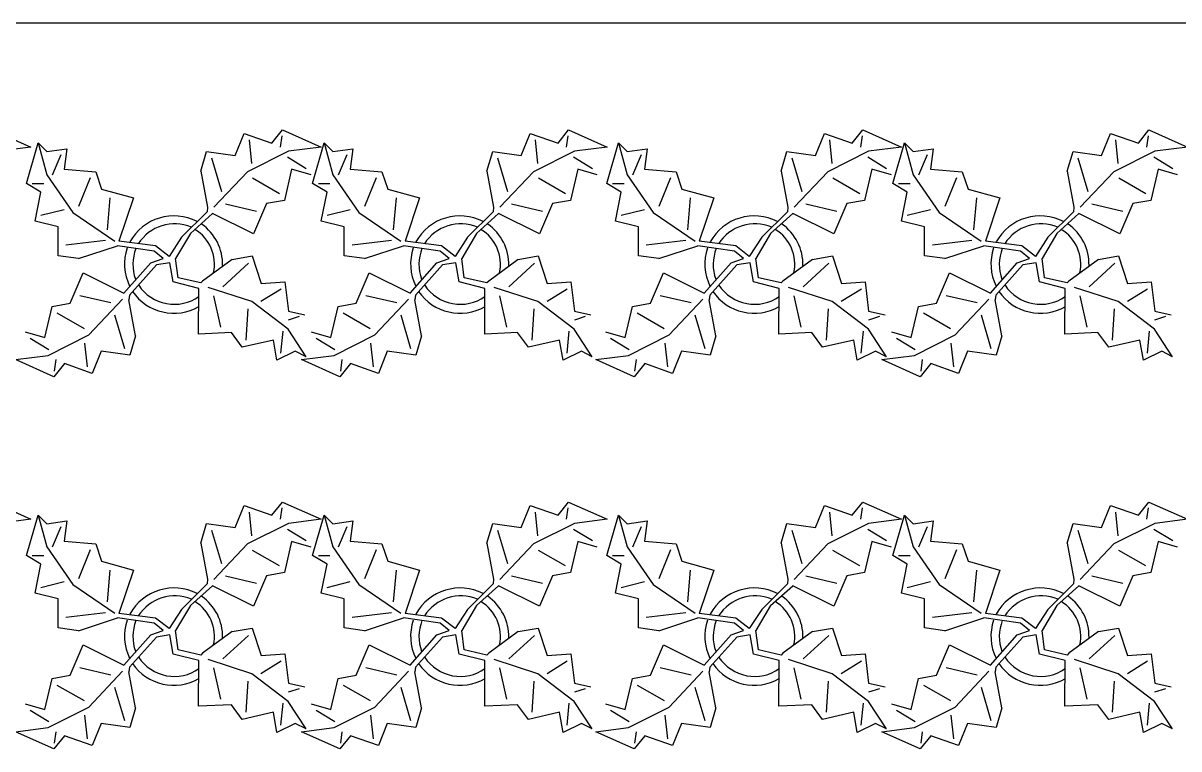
# Model space of a CAD drawing. Header units: inches. Extents: x 8624 to 20537, y 780 to 7738.
# Drawn here: x 9831.5 to 9972.9, y 7224.8 to 7313.6 of the extents above; entities that cross this region are included whole.
import ezdxf

# ---------------------------------------------------------------- set-up
doc = ezdxf.new("R2010")
doc.units = ezdxf.units.IN
doc.header["$MEASUREMENT"] = 0

msp = doc.modelspace()

# ---------------------------------------------------------------- linework, layer by layer
msp.add_line((10573.53, 7313.57), (9162.9, 7313.57))
at = {"color": 114, "linetype": 'Continuous'}
for p, q in [((9827.69, 7300.5), (9832.4, 7298.41)), ((9857.4, 7297.39), (9858.49, 7300.09)), ((9858.49, 7300.09), (9861.9, 7298.9)), ((9859.09, 7299.29), (9859.4, 7296.39)), ((9861.9, 7298.9), (9863.19, 7300.5)), ((9863.09, 7299.8), (9862.9, 7298.4)), ((9863.19, 7300.5), (9867.9, 7298.41)), ((9892.4, 7297.39), (9893.49, 7300.09)), ((9893.49, 7300.09), (9896.9, 7298.9)), ((9894.09, 7299.29), (9894.4, 7296.39)), ((9896.9, 7298.9), (9898.19, 7300.5)), ((9898.09, 7299.8), (9897.9, 7298.4)), ((9898.19, 7300.5), (9902.9, 7298.41)), ((9928.4, 7297.39), (9929.49, 7300.09)), ((9929.49, 7300.09), (9932.9, 7298.9)), ((9930.09, 7299.29), (9930.4, 7296.39)), ((9932.9, 7298.9), (9934.19, 7300.5)), ((9934.09, 7299.8), (9933.9, 7298.4)), ((9934.19, 7300.5), (9938.9, 7298.41)), ((9963.4, 7297.39), (9964.49, 7300.09)), ((9964.49, 7300.09), (9967.9, 7298.9)), ((9965.09, 7299.29), (9965.4, 7296.39)), ((9967.9, 7298.9), (9969.19, 7300.5)), ((9969.09, 7299.8), (9968.9, 7298.4)), ((9969.19, 7300.5), (9973.9, 7298.41)), ((9832.4, 7298.41), (9828.4, 7297.9)), ((9831.86, 7293.97), (9833.28, 7298.92)), ((9833.28, 7298.92), (9834.34, 7295.03)), ((9833.28, 7298.92), (9834.34, 7297.86)), ((9834.34, 7297.86), (9836.81, 7298.21)), ((9836.81, 7298.21), (9836.46, 7295.73)), ((9853.2, 7295.48), (9853.9, 7297.88)), ((9853.9, 7297.88), (9857.4, 7297.39)), ((9863.9, 7297.9), (9858.9, 7295.39)), ((9867.9, 7298.41), (9863.9, 7297.9)), ((9866.86, 7293.97), (9868.28, 7298.92)), ((9868.28, 7298.92), (9869.34, 7295.03)), ((9868.28, 7298.92), (9869.34, 7297.86)), ((9869.34, 7297.86), (9871.81, 7298.21)), ((9871.81, 7298.21), (9871.46, 7295.73)), ((9888.2, 7295.48), (9888.9, 7297.88)), ((9888.9, 7297.88), (9892.4, 7297.39)), ((9898.9, 7297.9), (9893.9, 7295.39)), ((9902.9, 7298.41), (9898.9, 7297.9)), ((9902.86, 7293.97), (9904.28, 7298.92)), ((9904.28, 7298.92), (9905.34, 7295.03)), ((9904.28, 7298.92), (9905.34, 7297.86)), ((9905.34, 7297.86), (9907.81, 7298.21)), ((9907.81, 7298.21), (9907.46, 7295.73)), ((9924.2, 7295.48), (9924.9, 7297.88)), ((9924.9, 7297.88), (9928.4, 7297.39)), ((9934.9, 7297.9), (9929.9, 7295.39)), ((9938.9, 7298.41), (9934.9, 7297.9)), ((9937.86, 7293.97), (9939.28, 7298.92)), ((9939.28, 7298.92), (9940.34, 7295.03)), ((9939.28, 7298.92), (9940.34, 7297.86)), ((9940.34, 7297.86), (9942.81, 7298.21)), ((9942.81, 7298.21), (9942.46, 7295.73)), ((9959.2, 7295.48), (9959.9, 7297.88)), ((9959.9, 7297.88), (9963.4, 7297.39)), ((9969.9, 7297.9), (9964.9, 7295.39)), ((9973.9, 7298.41), (9969.9, 7297.9)), ((9835.05, 7295.03), (9836.11, 7297.5)), ((9854.5, 7297.08), (9855.71, 7292.98)), ((9863.8, 7297.2), (9866.1, 7295.81)), ((9870.05, 7295.03), (9871.11, 7297.5)), ((9889.5, 7297.08), (9890.71, 7292.98)), ((9898.8, 7297.2), (9901.1, 7295.81)), ((9906.05, 7295.03), (9907.11, 7297.5)), ((9925.5, 7297.08), (9926.71, 7292.98)), ((9934.8, 7297.2), (9937.1, 7295.81)), ((9941.05, 7295.03), (9942.11, 7297.5)), ((9960.5, 7297.08), (9961.71, 7292.98)), ((9969.8, 7297.2), (9972.1, 7295.81)), ((9834.34, 7295.03), (9837.52, 7290.43)), ((9836.46, 7295.73), (9840.35, 7295.38)), ((9840.35, 7295.38), (9841.06, 7293.26)), ((9853.2, 7295.48), (9854.01, 7291.08)), ((9858.9, 7295.39), (9854.79, 7291.05)), ((9864.3, 7295.7), (9863.41, 7291.9)), ((9866.7, 7295.01), (9864.3, 7295.7)), ((9869.34, 7295.03), (9872.52, 7290.43)), ((9871.46, 7295.73), (9875.35, 7295.38)), ((9875.35, 7295.38), (9876.06, 7293.26)), ((9888.2, 7295.48), (9889.01, 7291.08)), ((9893.9, 7295.39), (9889.79, 7291.05)), ((9899.3, 7295.7), (9898.41, 7291.9)), ((9901.7, 7295.01), (9899.3, 7295.7)), ((9905.34, 7295.03), (9908.52, 7290.43)), ((9907.46, 7295.73), (9911.35, 7295.38)), ((9911.35, 7295.38), (9912.06, 7293.26)), ((9924.2, 7295.48), (9925.01, 7291.08)), ((9929.9, 7295.39), (9925.79, 7291.05)), ((9935.3, 7295.7), (9934.41, 7291.9)), ((9937.7, 7295.01), (9935.3, 7295.7)), ((9940.34, 7295.03), (9943.52, 7290.43)), ((9942.46, 7295.73), (9946.35, 7295.38)), ((9946.35, 7295.38), (9947.06, 7293.26)), ((9959.2, 7295.48), (9960.01, 7291.08)), ((9964.9, 7295.39), (9960.79, 7291.05)), ((9970.3, 7295.7), (9969.41, 7291.9)), ((9972.7, 7295.01), (9970.3, 7295.7)), ((9833.63, 7292.91), (9831.86, 7293.97)), ((9832.57, 7293.97), (9833.99, 7293.97)), ((9839.64, 7294.67), (9838.23, 7291.14)), ((9862.81, 7292.7), (9859.51, 7294.59)), ((9868.63, 7292.91), (9866.86, 7293.97)), ((9867.57, 7293.97), (9868.99, 7293.97)), ((9874.64, 7294.67), (9873.23, 7291.14)), ((9897.81, 7292.7), (9894.51, 7294.59)), ((9904.63, 7292.91), (9902.86, 7293.97)), ((9903.57, 7293.97), (9904.99, 7293.97)), ((9910.64, 7294.67), (9909.23, 7291.14)), ((9933.81, 7292.7), (9930.51, 7294.59)), ((9939.63, 7292.91), (9937.86, 7293.97)), ((9938.57, 7293.97), (9939.99, 7293.97)), ((9945.64, 7294.67), (9944.23, 7291.14)), ((9968.81, 7292.7), (9965.51, 7294.59)), ((9832.92, 7289.37), (9833.63, 7292.91)), ((9841.06, 7293.26), (9844.95, 7292.2)), ((9841.76, 7288.31), (9842.12, 7292.2)), ((9844.95, 7292.2), (9843.18, 7286.9)), ((9867.92, 7289.37), (9868.63, 7292.91)), ((9876.06, 7293.26), (9879.95, 7292.2)), ((9876.76, 7288.31), (9877.12, 7292.2)), ((9879.95, 7292.2), (9878.18, 7286.9)), ((9903.92, 7289.37), (9904.63, 7292.91)), ((9912.06, 7293.26), (9915.95, 7292.2)), ((9912.76, 7288.31), (9913.12, 7292.2)), ((9915.95, 7292.2), (9914.18, 7286.9)), ((9938.92, 7289.37), (9939.63, 7292.91)), ((9947.06, 7293.26), (9950.95, 7292.2)), ((9947.76, 7288.31), (9948.12, 7292.2)), ((9950.95, 7292.2), (9949.18, 7286.9)), ((9833.63, 7290.08), (9836.46, 7290.79)), ((9854.01, 7291.08), (9853.95, 7290.51)), ((9856.21, 7291.49), (9860.01, 7290.59)), ((9861.21, 7291.5), (9859.62, 7287.79)), ((9863.41, 7291.9), (9861.21, 7291.5)), ((9868.63, 7290.08), (9871.46, 7290.79)), ((9889.01, 7291.08), (9888.95, 7290.51)), ((9891.21, 7291.49), (9895.01, 7290.59)), ((9896.21, 7291.5), (9894.62, 7287.79)), ((9898.41, 7291.9), (9896.21, 7291.5)), ((9904.63, 7290.08), (9907.46, 7290.79)), ((9925.01, 7291.08), (9924.95, 7290.51)), ((9927.21, 7291.49), (9931.01, 7290.59)), ((9932.21, 7291.5), (9930.62, 7287.79)), ((9934.41, 7291.9), (9932.21, 7291.5)), ((9939.63, 7290.08), (9942.46, 7290.79)), ((9960.01, 7291.08), (9959.95, 7290.51)), ((9962.21, 7291.49), (9966.01, 7290.59)), ((9967.21, 7291.5), (9965.62, 7287.79)), ((9969.41, 7291.9), (9967.21, 7291.5)), ((9835.75, 7288.66), (9832.92, 7289.37)), ((9837.52, 7290.43), (9842.67, 7286.91)), ((9853.95, 7290.51), (9850.83, 7287.39)), ((9851.91, 7287.85), (9854.62, 7290.28)), ((9859.62, 7287.79), (9854.62, 7290.28)), ((9870.75, 7288.66), (9867.92, 7289.37)), ((9872.52, 7290.43), (9877.67, 7286.91)), ((9888.95, 7290.51), (9885.83, 7287.39)), ((9886.91, 7287.85), (9889.62, 7290.28)), ((9894.62, 7287.79), (9889.62, 7290.28)), ((9906.75, 7288.66), (9903.92, 7289.37)), ((9908.52, 7290.43), (9913.67, 7286.91)), ((9924.95, 7290.51), (9921.83, 7287.39)), ((9922.91, 7287.85), (9925.62, 7290.28)), ((9930.62, 7287.79), (9925.62, 7290.28)), ((9941.75, 7288.66), (9938.92, 7289.37)), ((9943.52, 7290.43), (9948.67, 7286.91)), ((9959.95, 7290.51), (9956.83, 7287.39)), ((9957.91, 7287.85), (9960.62, 7290.28)), ((9965.62, 7287.79), (9960.62, 7290.28)), ((9835.75, 7285.13), (9835.75, 7288.66)), ((9870.75, 7285.13), (9870.75, 7288.66)), ((9906.75, 7285.13), (9906.75, 7288.66)), ((9941.75, 7285.13), (9941.75, 7288.66)), ((9841.53, 7286.98), (9836.69, 7286.4)), ((9847.64, 7286.33), (9843.18, 7286.9)), ((9850.83, 7287.39), (9849.3, 7285.05)), ((9851.91, 7287.85), (9850.11, 7284.79)), ((9876.53, 7286.98), (9871.69, 7286.4)), ((9882.64, 7286.33), (9878.18, 7286.9)), ((9885.83, 7287.39), (9884.3, 7285.05)), ((9886.91, 7287.85), (9885.11, 7284.79)), ((9912.53, 7286.98), (9907.69, 7286.4)), ((9918.64, 7286.33), (9914.18, 7286.9)), ((9921.83, 7287.39), (9920.3, 7285.05)), ((9922.91, 7287.85), (9921.11, 7284.79)), ((9947.53, 7286.98), (9942.69, 7286.4)), ((9953.64, 7286.33), (9949.18, 7286.9)), ((9956.83, 7287.39), (9955.3, 7285.05)), ((9957.91, 7287.85), (9956.11, 7284.79)), ((9838.23, 7284.77), (9835.75, 7285.13)), ((9838.23, 7284.77), (9842.99, 7286.35)), ((9847.47, 7285.7), (9842.99, 7286.35)), ((9848.59, 7284.79), (9847.47, 7285.7)), ((9849.3, 7285.05), (9847.64, 7286.33)), ((9873.23, 7284.77), (9870.75, 7285.13)), ((9873.23, 7284.77), (9877.99, 7286.35)), ((9882.47, 7285.7), (9877.99, 7286.35)), ((9883.59, 7284.79), (9882.47, 7285.7)), ((9884.3, 7285.05), (9882.64, 7286.33)), ((9909.23, 7284.77), (9906.75, 7285.13)), ((9909.23, 7284.77), (9913.99, 7286.35)), ((9918.47, 7285.7), (9913.99, 7286.35)), ((9919.59, 7284.79), (9918.47, 7285.7)), ((9920.3, 7285.05), (9918.64, 7286.33)), ((9944.23, 7284.77), (9941.75, 7285.13)), ((9944.23, 7284.77), (9948.99, 7286.35)), ((9953.47, 7285.7), (9948.99, 7286.35)), ((9954.59, 7284.79), (9953.47, 7285.7)), ((9955.3, 7285.05), (9953.64, 7286.33)), ((9843.79, 7280.55), (9847.06, 7284.26)), ((9847.77, 7284), (9844.45, 7280.32)), ((9847.06, 7284.26), (9848.59, 7284.79)), ((9849.4, 7284.26), (9847.77, 7284)), ((9849.81, 7281.92), (9849.4, 7284.26)), ((9850.42, 7282.44), (9850.11, 7284.79)), ((9857.01, 7284.68), (9853.41, 7282.02)), ((9859.02, 7284.21), (9855.87, 7281.33)), ((9857.01, 7284.68), (9859.47, 7285.1)), ((9859.47, 7285.1), (9860.57, 7281.74)), ((9878.79, 7280.55), (9882.06, 7284.26)), ((9882.77, 7284), (9879.45, 7280.32)), ((9882.06, 7284.26), (9883.59, 7284.79)), ((9884.4, 7284.26), (9882.77, 7284)), ((9884.81, 7281.92), (9884.4, 7284.26)), ((9885.42, 7282.44), (9885.11, 7284.79)), ((9892.01, 7284.68), (9888.41, 7282.02)), ((9894.02, 7284.21), (9890.87, 7281.33)), ((9892.01, 7284.68), (9894.47, 7285.1)), ((9894.47, 7285.1), (9895.57, 7281.74)), ((9914.79, 7280.55), (9918.06, 7284.26)), ((9918.77, 7284), (9915.45, 7280.32)), ((9918.06, 7284.26), (9919.59, 7284.79)), ((9920.4, 7284.26), (9918.77, 7284)), ((9920.81, 7281.92), (9920.4, 7284.26)), ((9921.42, 7282.44), (9921.11, 7284.79)), ((9928.01, 7284.68), (9924.41, 7282.02)), ((9930.02, 7284.21), (9926.87, 7281.33)), ((9928.01, 7284.68), (9930.47, 7285.1)), ((9930.47, 7285.1), (9931.57, 7281.74)), ((9949.79, 7280.55), (9953.06, 7284.26)), ((9953.77, 7284), (9950.45, 7280.32)), ((9953.06, 7284.26), (9954.59, 7284.79)), ((9955.4, 7284.26), (9953.77, 7284)), ((9955.81, 7281.92), (9955.4, 7284.26)), ((9956.42, 7282.44), (9956.11, 7284.79)), ((9963.01, 7284.68), (9959.41, 7282.02)), ((9965.02, 7284.21), (9961.87, 7281.33)), ((9963.01, 7284.68), (9965.47, 7285.1)), ((9965.47, 7285.1), (9966.57, 7281.74)), ((9837.19, 7279.33), (9838.78, 7283.04)), ((9838.78, 7283.04), (9843.79, 7280.55)), ((9850.42, 7282.44), (9850.42, 7282.44)), ((9853.19, 7281.8), (9850.42, 7282.44)), ((9872.19, 7279.33), (9873.78, 7283.04)), ((9873.78, 7283.04), (9878.79, 7280.55)), ((9885.42, 7282.44), (9885.42, 7282.44)), ((9888.19, 7281.8), (9885.42, 7282.44)), ((9908.19, 7279.33), (9909.78, 7283.04)), ((9909.78, 7283.04), (9914.79, 7280.55)), ((9921.42, 7282.44), (9921.42, 7282.44)), ((9924.19, 7281.8), (9921.42, 7282.44)), ((9943.19, 7279.33), (9944.78, 7283.04)), ((9944.78, 7283.04), (9949.79, 7280.55)), ((9956.42, 7282.44), (9956.42, 7282.44)), ((9959.19, 7281.8), (9956.42, 7282.44)), ((9852.96, 7281.13), (9849.81, 7281.92)), ((9852.92, 7275.54), (9852.96, 7281.13)), ((9853.41, 7282.02), (9853.19, 7281.8)), ((9859.43, 7279.51), (9854.08, 7281.24)), ((9863.02, 7281.05), (9860.55, 7279.51)), ((9860.57, 7281.74), (9863.48, 7281.94)), ((9863.48, 7281.94), (9863.9, 7278.36)), ((9887.96, 7281.13), (9884.81, 7281.92)), ((9887.92, 7275.54), (9887.96, 7281.13)), ((9888.41, 7282.02), (9888.19, 7281.8)), ((9894.43, 7279.51), (9889.08, 7281.24)), ((9898.02, 7281.05), (9895.55, 7279.51)), ((9895.57, 7281.74), (9898.48, 7281.94)), ((9898.48, 7281.94), (9898.9, 7278.36)), ((9923.96, 7281.13), (9920.81, 7281.92)), ((9923.92, 7275.54), (9923.96, 7281.13)), ((9924.41, 7282.02), (9924.19, 7281.8)), ((9930.43, 7279.51), (9925.08, 7281.24)), ((9934.02, 7281.05), (9931.55, 7279.51)), ((9931.57, 7281.74), (9934.48, 7281.94)), ((9934.48, 7281.94), (9934.9, 7278.36)), ((9958.96, 7281.13), (9955.81, 7281.92)), ((9958.92, 7275.54), (9958.96, 7281.13)), ((9959.41, 7282.02), (9959.19, 7281.8)), ((9965.43, 7279.51), (9960.08, 7281.24)), ((9969.02, 7281.05), (9966.55, 7279.51)), ((9966.57, 7281.74), (9969.48, 7281.94)), ((9969.48, 7281.94), (9969.9, 7278.36)), ((9842.19, 7279.35), (9838.39, 7280.24)), ((9839.5, 7275.44), (9843.6, 7279.83)), ((9844.45, 7280.32), (9844.39, 7279.75)), ((9845.2, 7275.35), (9844.39, 7279.75)), ((9854.74, 7280.22), (9855.61, 7276.41)), ((9863.88, 7276.13), (9859.43, 7279.51)), ((9877.19, 7279.35), (9873.39, 7280.24)), ((9874.5, 7275.44), (9878.6, 7279.83)), ((9879.45, 7280.32), (9879.39, 7279.75)), ((9880.2, 7275.35), (9879.39, 7279.75)), ((9889.74, 7280.22), (9890.61, 7276.41)), ((9898.88, 7276.13), (9894.43, 7279.51)), ((9913.19, 7279.35), (9909.39, 7280.24)), ((9910.5, 7275.44), (9914.6, 7279.83)), ((9915.45, 7280.32), (9915.39, 7279.75)), ((9916.2, 7275.35), (9915.39, 7279.75)), ((9925.74, 7280.22), (9926.61, 7276.41)), ((9934.88, 7276.13), (9930.43, 7279.51)), ((9948.19, 7279.35), (9944.39, 7280.24)), ((9945.5, 7275.44), (9949.6, 7279.83)), ((9950.45, 7280.32), (9950.39, 7279.75)), ((9951.2, 7275.35), (9950.39, 7279.75)), ((9960.74, 7280.22), (9961.61, 7276.41)), ((9969.88, 7276.13), (9965.43, 7279.51)), ((9834.1, 7275.13), (9834.99, 7278.93)), ((9834.99, 7278.93), (9837.19, 7279.33)), ((9835.59, 7278.13), (9838.9, 7276.24)), ((9858.73, 7274.82), (9858.98, 7278.62)), ((9863.9, 7278.36), (9865.9, 7277.9)), ((9869.1, 7275.13), (9869.99, 7278.93)), ((9869.99, 7278.93), (9872.19, 7279.33)), ((9870.59, 7278.13), (9873.9, 7276.24)), ((9893.73, 7274.82), (9893.98, 7278.62)), ((9898.9, 7278.36), (9900.9, 7277.9)), ((9905.1, 7275.13), (9905.99, 7278.93)), ((9905.99, 7278.93), (9908.19, 7279.33)), ((9906.59, 7278.13), (9909.9, 7276.24)), ((9929.73, 7274.82), (9929.98, 7278.62)), ((9934.9, 7278.36), (9936.9, 7277.9)), ((9940.1, 7275.13), (9940.99, 7278.93)), ((9940.99, 7278.93), (9943.19, 7279.33)), ((9941.59, 7278.13), (9944.9, 7276.24)), ((9964.73, 7274.82), (9964.98, 7278.62)), ((9969.9, 7278.36), (9971.9, 7277.9)), ((9843.9, 7273.75), (9842.69, 7277.85)), ((9865.23, 7277.68), (9863.89, 7277.25)), ((9878.9, 7273.75), (9877.69, 7277.85)), ((9900.23, 7277.68), (9898.89, 7277.25)), ((9914.9, 7273.75), (9913.69, 7277.85)), ((9936.23, 7277.68), (9934.89, 7277.25)), ((9949.9, 7273.75), (9948.69, 7277.85)), ((9971.23, 7277.68), (9969.89, 7277.25)), ((9831.7, 7275.82), (9834.1, 7275.13)), ((9834.5, 7272.93), (9839.5, 7275.44)), ((9845.2, 7275.35), (9844.5, 7272.95)), ((9856.94, 7275.73), (9852.92, 7275.54)), ((9858.27, 7273.93), (9856.94, 7275.73)), ((9863.21, 7275.91), (9862.96, 7273.23)), ((9866.09, 7272.76), (9863.88, 7276.13)), ((9866.7, 7275.82), (9869.1, 7275.13)), ((9869.5, 7272.93), (9874.5, 7275.44)), ((9880.2, 7275.35), (9879.5, 7272.95)), ((9891.94, 7275.73), (9887.92, 7275.54)), ((9893.27, 7273.93), (9891.94, 7275.73)), ((9898.21, 7275.91), (9897.96, 7273.23)), ((9901.09, 7272.76), (9898.88, 7276.13)), ((9902.7, 7275.82), (9905.1, 7275.13)), ((9905.5, 7272.93), (9910.5, 7275.44)), ((9916.2, 7275.35), (9915.5, 7272.95)), ((9927.94, 7275.73), (9923.92, 7275.54)), ((9929.27, 7273.93), (9927.94, 7275.73)), ((9934.21, 7275.91), (9933.96, 7273.23)), ((9937.09, 7272.76), (9934.88, 7276.13)), ((9937.7, 7275.82), (9940.1, 7275.13)), ((9940.5, 7272.93), (9945.5, 7275.44)), ((9951.2, 7275.35), (9950.5, 7272.95)), ((9962.94, 7275.73), (9958.92, 7275.54)), ((9964.27, 7273.93), (9962.94, 7275.73)), ((9969.21, 7275.91), (9968.96, 7273.23)), ((9972.09, 7272.76), (9969.88, 7276.13)), ((9834.6, 7273.63), (9832.3, 7275.02)), ((9839.31, 7271.54), (9839, 7274.44)), ((9862.08, 7274.8), (9858.27, 7273.93)), ((9862.51, 7272.34), (9862.08, 7274.8)), ((9869.6, 7273.63), (9867.3, 7275.02)), ((9874.31, 7271.54), (9874, 7274.44)), ((9897.08, 7274.8), (9893.27, 7273.93)), ((9897.51, 7272.34), (9897.08, 7274.8)), ((9905.6, 7273.63), (9903.3, 7275.02)), ((9910.31, 7271.54), (9910, 7274.44)), ((9933.08, 7274.8), (9929.27, 7273.93)), ((9933.51, 7272.34), (9933.08, 7274.8)), ((9940.6, 7273.63), (9938.3, 7275.02)), ((9945.31, 7271.54), (9945, 7274.44)), ((9968.08, 7274.8), (9964.27, 7273.93)), ((9968.51, 7272.34), (9968.08, 7274.8)), ((9830.5, 7272.42), (9834.5, 7272.93)), ((9835.21, 7270.33), (9830.5, 7272.42)), ((9835.31, 7271.03), (9835.5, 7272.43)), ((9841, 7273.44), (9839.91, 7270.74)), ((9844.5, 7272.95), (9841, 7273.44)), ((9864.75, 7273.44), (9862.51, 7272.34)), ((9866.09, 7272.76), (9864.75, 7273.44)), ((9865.5, 7272.42), (9869.5, 7272.93)), ((9870.21, 7270.33), (9865.5, 7272.42)), ((9870.31, 7271.03), (9870.5, 7272.43)), ((9876, 7273.44), (9874.91, 7270.74)), ((9879.5, 7272.95), (9876, 7273.44)), ((9899.75, 7273.44), (9897.51, 7272.34)), ((9901.09, 7272.76), (9899.75, 7273.44)), ((9901.5, 7272.42), (9905.5, 7272.93)), ((9906.21, 7270.33), (9901.5, 7272.42)), ((9906.31, 7271.03), (9906.5, 7272.43)), ((9912, 7273.44), (9910.91, 7270.74)), ((9915.5, 7272.95), (9912, 7273.44)), ((9935.75, 7273.44), (9933.51, 7272.34)), ((9937.09, 7272.76), (9935.75, 7273.44)), ((9936.5, 7272.42), (9940.5, 7272.93)), ((9941.21, 7270.33), (9936.5, 7272.42)), ((9941.31, 7271.03), (9941.5, 7272.43)), ((9947, 7273.44), (9945.91, 7270.74)), ((9950.5, 7272.95), (9947, 7273.44)), ((9970.75, 7273.44), (9968.51, 7272.34)), ((9972.09, 7272.76), (9970.75, 7273.44)), ((9836.5, 7271.93), (9835.21, 7270.33)), ((9839.91, 7270.74), (9836.5, 7271.93)), ((9871.5, 7271.93), (9870.21, 7270.33)), ((9874.91, 7270.74), (9871.5, 7271.93)), ((9907.5, 7271.93), (9906.21, 7270.33)), ((9910.91, 7270.74), (9907.5, 7271.93)), ((9942.5, 7271.93), (9941.21, 7270.33)), ((9945.91, 7270.74), (9942.5, 7271.93)), ((9827.69, 7255), (9832.4, 7252.91)), ((9857.4, 7251.89), (9858.49, 7254.59)), ((9858.49, 7254.59), (9861.9, 7253.4)), ((9861.9, 7253.4), (9863.19, 7255)), ((9863.09, 7254.3), (9862.9, 7252.9)), ((9863.19, 7255), (9867.9, 7252.91)), ((9892.4, 7251.89), (9893.49, 7254.59)), ((9893.49, 7254.59), (9896.9, 7253.4)), ((9896.9, 7253.4), (9898.19, 7255)), ((9898.09, 7254.3), (9897.9, 7252.9)), ((9898.19, 7255), (9902.9, 7252.91)), ((9928.4, 7251.89), (9929.49, 7254.59)), ((9929.49, 7254.59), (9932.9, 7253.4)), ((9932.9, 7253.4), (9934.19, 7255)), ((9934.09, 7254.3), (9933.9, 7252.9)), ((9934.19, 7255), (9938.9, 7252.91)), ((9963.4, 7251.89), (9964.49, 7254.59)), ((9964.49, 7254.59), (9967.9, 7253.4)), ((9967.9, 7253.4), (9969.19, 7255)), ((9969.09, 7254.3), (9968.9, 7252.9)), ((9969.19, 7255), (9973.9, 7252.91)), ((9832.4, 7252.91), (9828.4, 7252.4)), ((9831.86, 7248.47), (9833.28, 7253.42)), ((9833.28, 7253.42), (9834.34, 7249.53)), ((9833.28, 7253.42), (9834.34, 7252.36)), ((9834.34, 7252.36), (9836.81, 7252.71)), ((9836.81, 7252.71), (9836.46, 7250.23)), ((9859.09, 7253.79), (9859.4, 7250.89)), ((9867.9, 7252.91), (9863.9, 7252.4)), ((9866.86, 7248.47), (9868.28, 7253.42)), ((9868.28, 7253.42), (9869.34, 7249.53)), ((9868.28, 7253.42), (9869.34, 7252.36)), ((9869.34, 7252.36), (9871.81, 7252.71)), ((9871.81, 7252.71), (9871.46, 7250.23)), ((9894.09, 7253.79), (9894.4, 7250.89)), ((9902.9, 7252.91), (9898.9, 7252.4)), ((9902.86, 7248.47), (9904.28, 7253.42)), ((9904.28, 7253.42), (9905.34, 7249.53)), ((9904.28, 7253.42), (9905.34, 7252.36)), ((9905.34, 7252.36), (9907.81, 7252.71)), ((9907.81, 7252.71), (9907.46, 7250.23)), ((9930.09, 7253.79), (9930.4, 7250.89)), ((9938.9, 7252.91), (9934.9, 7252.4)), ((9937.86, 7248.47), (9939.28, 7253.42)), ((9939.28, 7253.42), (9940.34, 7249.53)), ((9939.28, 7253.42), (9940.34, 7252.36)), ((9940.34, 7252.36), (9942.81, 7252.71)), ((9942.81, 7252.71), (9942.46, 7250.23)), ((9965.09, 7253.79), (9965.4, 7250.89)), ((9973.9, 7252.91), (9969.9, 7252.4)), ((9835.05, 7249.53), (9836.11, 7252)), ((9853.2, 7249.98), (9853.9, 7252.38)), ((9853.9, 7252.38), (9857.4, 7251.89)), ((9854.5, 7251.58), (9855.71, 7247.48)), ((9863.9, 7252.4), (9858.9, 7249.89)), ((9863.8, 7251.7), (9866.1, 7250.31)), ((9870.05, 7249.53), (9871.11, 7252)), ((9888.2, 7249.98), (9888.9, 7252.38)), ((9888.9, 7252.38), (9892.4, 7251.89)), ((9889.5, 7251.58), (9890.71, 7247.48)), ((9898.9, 7252.4), (9893.9, 7249.89)), ((9898.8, 7251.7), (9901.1, 7250.31)), ((9906.05, 7249.53), (9907.11, 7252)), ((9924.2, 7249.98), (9924.9, 7252.38)), ((9924.9, 7252.38), (9928.4, 7251.89)), ((9925.5, 7251.58), (9926.71, 7247.48)), ((9934.9, 7252.4), (9929.9, 7249.89)), ((9934.8, 7251.7), (9937.1, 7250.31)), ((9941.05, 7249.53), (9942.11, 7252)), ((9959.2, 7249.98), (9959.9, 7252.38)), ((9959.9, 7252.38), (9963.4, 7251.89)), ((9960.5, 7251.58), (9961.71, 7247.48)), ((9969.9, 7252.4), (9964.9, 7249.89)), ((9969.8, 7251.7), (9972.1, 7250.31)), ((9836.46, 7250.23), (9840.35, 7249.88)), ((9840.35, 7249.88), (9841.06, 7247.76)), ((9853.2, 7249.98), (9854.01, 7245.58)), ((9858.9, 7249.89), (9854.79, 7245.55)), ((9864.3, 7250.2), (9863.41, 7246.4)), ((9866.7, 7249.51), (9864.3, 7250.2)), ((9871.46, 7250.23), (9875.35, 7249.88)), ((9875.35, 7249.88), (9876.06, 7247.76)), ((9888.2, 7249.98), (9889.01, 7245.58)), ((9893.9, 7249.89), (9889.79, 7245.55)), ((9899.3, 7250.2), (9898.41, 7246.4)), ((9901.7, 7249.51), (9899.3, 7250.2)), ((9907.46, 7250.23), (9911.35, 7249.88)), ((9911.35, 7249.88), (9912.06, 7247.76)), ((9924.2, 7249.98), (9925.01, 7245.58)), ((9929.9, 7249.89), (9925.79, 7245.55)), ((9935.3, 7250.2), (9934.41, 7246.4)), ((9937.7, 7249.51), (9935.3, 7250.2)), ((9942.46, 7250.23), (9946.35, 7249.88)), ((9946.35, 7249.88), (9947.06, 7247.76)), ((9959.2, 7249.98), (9960.01, 7245.58)), ((9964.9, 7249.89), (9960.79, 7245.55)), ((9970.3, 7250.2), (9969.41, 7246.4)), ((9972.7, 7249.51), (9970.3, 7250.2)), ((9833.63, 7247.41), (9831.86, 7248.47)), ((9832.57, 7248.47), (9833.99, 7248.47)), ((9834.34, 7249.53), (9837.52, 7244.93)), ((9839.64, 7249.17), (9838.23, 7245.64)), ((9862.81, 7247.2), (9859.51, 7249.09)), ((9868.63, 7247.41), (9866.86, 7248.47)), ((9867.57, 7248.47), (9868.99, 7248.47)), ((9869.34, 7249.53), (9872.52, 7244.93)), ((9874.64, 7249.17), (9873.23, 7245.64)), ((9897.81, 7247.2), (9894.51, 7249.09)), ((9904.63, 7247.41), (9902.86, 7248.47)), ((9903.57, 7248.47), (9904.99, 7248.47)), ((9905.34, 7249.53), (9908.52, 7244.93)), ((9910.64, 7249.17), (9909.23, 7245.64)), ((9933.81, 7247.2), (9930.51, 7249.09)), ((9939.63, 7247.41), (9937.86, 7248.47)), ((9938.57, 7248.47), (9939.99, 7248.47)), ((9940.34, 7249.53), (9943.52, 7244.93)), ((9945.64, 7249.17), (9944.23, 7245.64)), ((9968.81, 7247.2), (9965.51, 7249.09)), ((9832.92, 7243.87), (9833.63, 7247.41)), ((9841.06, 7247.76), (9844.95, 7246.7)), ((9867.92, 7243.87), (9868.63, 7247.41)), ((9876.06, 7247.76), (9879.95, 7246.7)), ((9903.92, 7243.87), (9904.63, 7247.41)), ((9912.06, 7247.76), (9915.95, 7246.7)), ((9938.92, 7243.87), (9939.63, 7247.41)), ((9947.06, 7247.76), (9950.95, 7246.7)), ((9841.76, 7242.81), (9842.12, 7246.7)), ((9844.95, 7246.7), (9843.18, 7241.4)), ((9854.01, 7245.58), (9853.95, 7245.01)), ((9856.21, 7245.99), (9860.01, 7245.09)), ((9861.21, 7246), (9859.62, 7242.29)), ((9863.41, 7246.4), (9861.21, 7246)), ((9876.76, 7242.81), (9877.12, 7246.7)), ((9879.95, 7246.7), (9878.18, 7241.4)), ((9889.01, 7245.58), (9888.95, 7245.01)), ((9891.21, 7245.99), (9895.01, 7245.09)), ((9896.21, 7246), (9894.62, 7242.29)), ((9898.41, 7246.4), (9896.21, 7246)), ((9912.76, 7242.81), (9913.12, 7246.7)), ((9915.95, 7246.7), (9914.18, 7241.4)), ((9925.01, 7245.58), (9924.95, 7245.01)), ((9927.21, 7245.99), (9931.01, 7245.09)), ((9932.21, 7246), (9930.62, 7242.29)), ((9934.41, 7246.4), (9932.21, 7246)), ((9947.76, 7242.81), (9948.12, 7246.7)), ((9950.95, 7246.7), (9949.18, 7241.4)), ((9960.01, 7245.58), (9959.95, 7245.01)), ((9962.21, 7245.99), (9966.01, 7245.09)), ((9967.21, 7246), (9965.62, 7242.29)), ((9969.41, 7246.4), (9967.21, 7246)), ((9833.63, 7244.58), (9836.46, 7245.29)), ((9837.52, 7244.93), (9842.67, 7241.41)), ((9853.95, 7245.01), (9850.83, 7241.89)), ((9851.91, 7242.35), (9854.62, 7244.78)), ((9859.62, 7242.29), (9854.62, 7244.78)), ((9868.63, 7244.58), (9871.46, 7245.29)), ((9872.52, 7244.93), (9877.67, 7241.41)), ((9888.95, 7245.01), (9885.83, 7241.89)), ((9886.91, 7242.35), (9889.62, 7244.78)), ((9894.62, 7242.29), (9889.62, 7244.78)), ((9904.63, 7244.58), (9907.46, 7245.29)), ((9908.52, 7244.93), (9913.67, 7241.41)), ((9924.95, 7245.01), (9921.83, 7241.89)), ((9922.91, 7242.35), (9925.62, 7244.78)), ((9930.62, 7242.29), (9925.62, 7244.78)), ((9939.63, 7244.58), (9942.46, 7245.29)), ((9943.52, 7244.93), (9948.67, 7241.41)), ((9959.95, 7245.01), (9956.83, 7241.89)), ((9957.91, 7242.35), (9960.62, 7244.78)), ((9965.62, 7242.29), (9960.62, 7244.78)), ((9835.75, 7243.16), (9832.92, 7243.87)), ((9835.75, 7239.63), (9835.75, 7243.16)), ((9870.75, 7243.16), (9867.92, 7243.87)), ((9870.75, 7239.63), (9870.75, 7243.16)), ((9906.75, 7243.16), (9903.92, 7243.87)), ((9906.75, 7239.63), (9906.75, 7243.16)), ((9941.75, 7243.16), (9938.92, 7243.87)), ((9941.75, 7239.63), (9941.75, 7243.16)), ((9841.53, 7241.48), (9836.69, 7240.9)), ((9847.64, 7240.83), (9843.18, 7241.4)), ((9850.83, 7241.89), (9849.3, 7239.55)), ((9851.91, 7242.35), (9850.11, 7239.29)), ((9876.53, 7241.48), (9871.69, 7240.9)), ((9882.64, 7240.83), (9878.18, 7241.4)), ((9885.83, 7241.89), (9884.3, 7239.55)), ((9886.91, 7242.35), (9885.11, 7239.29)), ((9912.53, 7241.48), (9907.69, 7240.9)), ((9918.64, 7240.83), (9914.18, 7241.4)), ((9921.83, 7241.89), (9920.3, 7239.55)), ((9922.91, 7242.35), (9921.11, 7239.29)), ((9947.53, 7241.48), (9942.69, 7240.9)), ((9953.64, 7240.83), (9949.18, 7241.4)), ((9956.83, 7241.89), (9955.3, 7239.55)), ((9957.91, 7242.35), (9956.11, 7239.29)), ((9838.23, 7239.27), (9842.99, 7240.85)), ((9847.47, 7240.2), (9842.99, 7240.85)), ((9848.59, 7239.29), (9847.47, 7240.2)), ((9849.3, 7239.55), (9847.64, 7240.83)), ((9873.23, 7239.27), (9877.99, 7240.85)), ((9882.47, 7240.2), (9877.99, 7240.85)), ((9883.59, 7239.29), (9882.47, 7240.2)), ((9884.3, 7239.55), (9882.64, 7240.83)), ((9909.23, 7239.27), (9913.99, 7240.85)), ((9918.47, 7240.2), (9913.99, 7240.85)), ((9919.59, 7239.29), (9918.47, 7240.2)), ((9920.3, 7239.55), (9918.64, 7240.83)), ((9944.23, 7239.27), (9948.99, 7240.85)), ((9953.47, 7240.2), (9948.99, 7240.85)), ((9954.59, 7239.29), (9953.47, 7240.2)), ((9955.3, 7239.55), (9953.64, 7240.83)), ((9838.23, 7239.27), (9835.75, 7239.63)), ((9843.79, 7235.05), (9847.06, 7238.76)), ((9847.77, 7238.5), (9844.45, 7234.82)), ((9847.06, 7238.76), (9848.59, 7239.29)), ((9849.4, 7238.76), (9847.77, 7238.5)), ((9849.81, 7236.42), (9849.4, 7238.76)), ((9850.42, 7236.94), (9850.11, 7239.29)), ((9857.01, 7239.18), (9853.41, 7236.52)), ((9859.02, 7238.71), (9855.87, 7235.83)), ((9857.01, 7239.18), (9859.47, 7239.6)), ((9859.47, 7239.6), (9860.57, 7236.24)), ((9873.23, 7239.27), (9870.75, 7239.63)), ((9878.79, 7235.05), (9882.06, 7238.76)), ((9882.77, 7238.5), (9879.45, 7234.82)), ((9882.06, 7238.76), (9883.59, 7239.29)), ((9884.4, 7238.76), (9882.77, 7238.5)), ((9884.81, 7236.42), (9884.4, 7238.76)), ((9885.42, 7236.94), (9885.11, 7239.29)), ((9892.01, 7239.18), (9888.41, 7236.52)), ((9894.02, 7238.71), (9890.87, 7235.83)), ((9892.01, 7239.18), (9894.47, 7239.6)), ((9894.47, 7239.6), (9895.57, 7236.24)), ((9909.23, 7239.27), (9906.75, 7239.63)), ((9914.79, 7235.05), (9918.06, 7238.76)), ((9918.77, 7238.5), (9915.45, 7234.82)), ((9918.06, 7238.76), (9919.59, 7239.29)), ((9920.4, 7238.76), (9918.77, 7238.5)), ((9920.81, 7236.42), (9920.4, 7238.76)), ((9921.42, 7236.94), (9921.11, 7239.29)), ((9928.01, 7239.18), (9924.41, 7236.52)), ((9930.02, 7238.71), (9926.87, 7235.83)), ((9928.01, 7239.18), (9930.47, 7239.6)), ((9930.47, 7239.6), (9931.57, 7236.24)), ((9944.23, 7239.27), (9941.75, 7239.63)), ((9949.79, 7235.05), (9953.06, 7238.76)), ((9953.77, 7238.5), (9950.45, 7234.82)), ((9953.06, 7238.76), (9954.59, 7239.29)), ((9955.4, 7238.76), (9953.77, 7238.5)), ((9955.81, 7236.42), (9955.4, 7238.76)), ((9956.42, 7236.94), (9956.11, 7239.29)), ((9963.01, 7239.18), (9959.41, 7236.52)), ((9965.02, 7238.71), (9961.87, 7235.83)), ((9963.01, 7239.18), (9965.47, 7239.6)), ((9965.47, 7239.6), (9966.57, 7236.24)), ((9837.19, 7233.83), (9838.78, 7237.54)), ((9838.78, 7237.54), (9843.79, 7235.05)), ((9872.19, 7233.83), (9873.78, 7237.54)), ((9873.78, 7237.54), (9878.79, 7235.05)), ((9908.19, 7233.83), (9909.78, 7237.54)), ((9909.78, 7237.54), (9914.79, 7235.05)), ((9943.19, 7233.83), (9944.78, 7237.54)), ((9944.78, 7237.54), (9949.79, 7235.05)), ((9852.96, 7235.63), (9849.81, 7236.42)), ((9850.42, 7236.94), (9850.42, 7236.94)), ((9853.19, 7236.3), (9850.42, 7236.94)), ((9853.41, 7236.52), (9853.19, 7236.3)), ((9859.43, 7234.01), (9854.08, 7235.74)), ((9860.57, 7236.24), (9863.48, 7236.44)), ((9863.48, 7236.44), (9863.9, 7232.86)), ((9887.96, 7235.63), (9884.81, 7236.42)), ((9885.42, 7236.94), (9885.42, 7236.94)), ((9888.19, 7236.3), (9885.42, 7236.94)), ((9888.41, 7236.52), (9888.19, 7236.3)), ((9894.43, 7234.01), (9889.08, 7235.74)), ((9895.57, 7236.24), (9898.48, 7236.44)), ((9898.48, 7236.44), (9898.9, 7232.86)), ((9923.96, 7235.63), (9920.81, 7236.42)), ((9921.42, 7236.94), (9921.42, 7236.94)), ((9924.19, 7236.3), (9921.42, 7236.94)), ((9924.41, 7236.52), (9924.19, 7236.3)), ((9930.43, 7234.01), (9925.08, 7235.74)), ((9931.57, 7236.24), (9934.48, 7236.44)), ((9934.48, 7236.44), (9934.9, 7232.86)), ((9958.96, 7235.63), (9955.81, 7236.42)), ((9956.42, 7236.94), (9956.42, 7236.94)), ((9959.19, 7236.3), (9956.42, 7236.94)), ((9959.41, 7236.52), (9959.19, 7236.3)), ((9965.43, 7234.01), (9960.08, 7235.74)), ((9966.57, 7236.24), (9969.48, 7236.44)), ((9969.48, 7236.44), (9969.9, 7232.86)), ((9842.19, 7233.85), (9838.39, 7234.74)), ((9839.5, 7229.94), (9843.6, 7234.33)), ((9844.45, 7234.82), (9844.39, 7234.25)), ((9845.2, 7229.85), (9844.39, 7234.25)), ((9852.92, 7230.04), (9852.96, 7235.63)), ((9854.74, 7234.72), (9855.61, 7230.91)), ((9863.02, 7235.55), (9860.55, 7234.01)), ((9877.19, 7233.85), (9873.39, 7234.74)), ((9874.5, 7229.94), (9878.6, 7234.33)), ((9879.45, 7234.82), (9879.39, 7234.25)), ((9880.2, 7229.85), (9879.39, 7234.25)), ((9887.92, 7230.04), (9887.96, 7235.63)), ((9889.74, 7234.72), (9890.61, 7230.91)), ((9898.02, 7235.55), (9895.55, 7234.01)), ((9913.19, 7233.85), (9909.39, 7234.74)), ((9910.5, 7229.94), (9914.6, 7234.33)), ((9915.45, 7234.82), (9915.39, 7234.25)), ((9916.2, 7229.85), (9915.39, 7234.25)), ((9923.92, 7230.04), (9923.96, 7235.63)), ((9925.74, 7234.72), (9926.61, 7230.91)), ((9934.02, 7235.55), (9931.55, 7234.01)), ((9948.19, 7233.85), (9944.39, 7234.74)), ((9945.5, 7229.94), (9949.6, 7234.33)), ((9950.45, 7234.82), (9950.39, 7234.25)), ((9951.2, 7229.85), (9950.39, 7234.25)), ((9958.92, 7230.04), (9958.96, 7235.63)), ((9960.74, 7234.72), (9961.61, 7230.91)), ((9969.02, 7235.55), (9966.55, 7234.01)), ((9834.1, 7229.63), (9834.99, 7233.43)), ((9834.99, 7233.43), (9837.19, 7233.83)), ((9858.73, 7229.32), (9858.98, 7233.12)), ((9863.88, 7230.63), (9859.43, 7234.01)), ((9863.9, 7232.86), (9865.9, 7232.4)), ((9869.1, 7229.63), (9869.99, 7233.43)), ((9869.99, 7233.43), (9872.19, 7233.83)), ((9893.73, 7229.32), (9893.98, 7233.12)), ((9898.88, 7230.63), (9894.43, 7234.01)), ((9898.9, 7232.86), (9900.9, 7232.4)), ((9905.1, 7229.63), (9905.99, 7233.43)), ((9905.99, 7233.43), (9908.19, 7233.83)), ((9929.73, 7229.32), (9929.98, 7233.12)), ((9934.88, 7230.63), (9930.43, 7234.01)), ((9934.9, 7232.86), (9936.9, 7232.4)), ((9940.1, 7229.63), (9940.99, 7233.43)), ((9940.99, 7233.43), (9943.19, 7233.83)), ((9964.73, 7229.32), (9964.98, 7233.12)), ((9969.88, 7230.63), (9965.43, 7234.01)), ((9969.9, 7232.86), (9971.9, 7232.4)), ((9835.59, 7232.63), (9838.9, 7230.74)), ((9843.9, 7228.25), (9842.69, 7232.35)), ((9865.23, 7232.18), (9863.89, 7231.75)), ((9870.59, 7232.63), (9873.9, 7230.74)), ((9878.9, 7228.25), (9877.69, 7232.35)), ((9900.23, 7232.18), (9898.89, 7231.75)), ((9906.59, 7232.63), (9909.9, 7230.74)), ((9914.9, 7228.25), (9913.69, 7232.35)), ((9936.23, 7232.18), (9934.89, 7231.75)), ((9941.59, 7232.63), (9944.9, 7230.74)), ((9949.9, 7228.25), (9948.69, 7232.35)), ((9971.23, 7232.18), (9969.89, 7231.75)), ((9831.7, 7230.32), (9834.1, 7229.63)), ((9856.94, 7230.23), (9852.92, 7230.04)), ((9858.27, 7228.43), (9856.94, 7230.23)), ((9863.21, 7230.41), (9862.96, 7227.73)), ((9866.09, 7227.26), (9863.88, 7230.63)), ((9866.7, 7230.32), (9869.1, 7229.63)), ((9891.94, 7230.23), (9887.92, 7230.04)), ((9893.27, 7228.43), (9891.94, 7230.23)), ((9898.21, 7230.41), (9897.96, 7227.73)), ((9901.09, 7227.26), (9898.88, 7230.63)), ((9902.7, 7230.32), (9905.1, 7229.63)), ((9927.94, 7230.23), (9923.92, 7230.04)), ((9929.27, 7228.43), (9927.94, 7230.23)), ((9934.21, 7230.41), (9933.96, 7227.73)), ((9937.09, 7227.26), (9934.88, 7230.63)), ((9937.7, 7230.32), (9940.1, 7229.63)), ((9962.94, 7230.23), (9958.92, 7230.04)), ((9964.27, 7228.43), (9962.94, 7230.23)), ((9969.21, 7230.41), (9968.96, 7227.73)), ((9972.09, 7227.26), (9969.88, 7230.63)), ((9834.6, 7228.13), (9832.3, 7229.52)), ((9834.5, 7227.43), (9839.5, 7229.94)), ((9839.31, 7226.04), (9839, 7228.94)), ((9845.2, 7229.85), (9844.5, 7227.45)), ((9862.08, 7229.3), (9858.27, 7228.43)), ((9862.51, 7226.84), (9862.08, 7229.3)), ((9869.6, 7228.13), (9867.3, 7229.52)), ((9869.5, 7227.43), (9874.5, 7229.94)), ((9874.31, 7226.04), (9874, 7228.94)), ((9880.2, 7229.85), (9879.5, 7227.45)), ((9897.08, 7229.3), (9893.27, 7228.43)), ((9897.51, 7226.84), (9897.08, 7229.3)), ((9905.6, 7228.13), (9903.3, 7229.52)), ((9905.5, 7227.43), (9910.5, 7229.94)), ((9910.31, 7226.04), (9910, 7228.94)), ((9916.2, 7229.85), (9915.5, 7227.45)), ((9933.08, 7229.3), (9929.27, 7228.43)), ((9933.51, 7226.84), (9933.08, 7229.3)), ((9940.6, 7228.13), (9938.3, 7229.52)), ((9940.5, 7227.43), (9945.5, 7229.94)), ((9945.31, 7226.04), (9945, 7228.94)), ((9951.2, 7229.85), (9950.5, 7227.45)), ((9968.08, 7229.3), (9964.27, 7228.43)), ((9968.51, 7226.84), (9968.08, 7229.3)), ((9830.5, 7226.92), (9834.5, 7227.43)), ((9841, 7227.94), (9839.91, 7225.24)), ((9844.5, 7227.45), (9841, 7227.94)), ((9864.75, 7227.94), (9862.51, 7226.84)), ((9866.09, 7227.26), (9864.75, 7227.94)), ((9865.5, 7226.92), (9869.5, 7227.43)), ((9876, 7227.94), (9874.91, 7225.24)), ((9879.5, 7227.45), (9876, 7227.94)), ((9899.75, 7227.94), (9897.51, 7226.84)), ((9901.09, 7227.26), (9899.75, 7227.94)), ((9901.5, 7226.92), (9905.5, 7227.43)), ((9912, 7227.94), (9910.91, 7225.24)), ((9915.5, 7227.45), (9912, 7227.94)), ((9935.75, 7227.94), (9933.51, 7226.84)), ((9937.09, 7227.26), (9935.75, 7227.94)), ((9936.5, 7226.92), (9940.5, 7227.43)), ((9947, 7227.94), (9945.91, 7225.24)), ((9950.5, 7227.45), (9947, 7227.94)), ((9970.75, 7227.94), (9968.51, 7226.84)), ((9972.09, 7227.26), (9970.75, 7227.94)), ((9835.21, 7224.83), (9830.5, 7226.92)), ((9836.5, 7226.43), (9835.21, 7224.83)), ((9835.31, 7225.53), (9835.5, 7226.93)), ((9839.91, 7225.24), (9836.5, 7226.43)), ((9870.21, 7224.83), (9865.5, 7226.92)), ((9871.5, 7226.43), (9870.21, 7224.83)), ((9870.31, 7225.53), (9870.5, 7226.93)), ((9874.91, 7225.24), (9871.5, 7226.43)), ((9906.21, 7224.83), (9901.5, 7226.92)), ((9907.5, 7226.43), (9906.21, 7224.83)), ((9906.31, 7225.53), (9906.5, 7226.93)), ((9910.91, 7225.24), (9907.5, 7226.43)), ((9941.21, 7224.83), (9936.5, 7226.92)), ((9942.5, 7226.43), (9941.21, 7224.83)), ((9941.31, 7225.53), (9941.5, 7226.93)), ((9945.91, 7225.24), (9942.5, 7226.43))]:
    msp.add_line(p, q, dxfattribs=at)
for centre, radius, start, end in [((9849.91, 7283.85), 6.15, 62.5812, 151.2714), ((9884.91, 7283.85), 6.15, 62.5812, 151.2714), ((9920.91, 7283.85), 6.15, 62.5812, 151.2714), ((9955.91, 7283.85), 6.15, 62.5812, 151.2714), ((9850, 7283.74), 5.29, 67.3711, 147.472), ((9849.86, 7284.07), 5, 348.1647, 58.6725), ((9849.86, 7284.07), 6, 358.6147, 55.1169), ((9885, 7283.74), 5.29, 67.3711, 147.472), ((9884.86, 7284.07), 5, 348.1647, 58.6725), ((9884.86, 7284.07), 6, 358.6147, 55.1169), ((9921, 7283.74), 5.29, 67.3711, 147.472), ((9920.86, 7284.07), 5, 348.1647, 58.6725), ((9920.86, 7284.07), 6, 358.6147, 55.1169), ((9956, 7283.74), 5.29, 67.3711, 147.472), ((9955.86, 7284.07), 5, 348.1647, 58.6725), ((9955.86, 7284.07), 6, 358.6147, 55.1169), ((9849.99, 7284.1), 6.13, 161.2017, 206.0918), ((9850.16, 7284.07), 5.28, 158.4094, 200.0301), ((9884.99, 7284.1), 6.13, 161.2017, 206.0918), ((9885.16, 7284.07), 5.28, 158.4094, 200.0301), ((9920.99, 7284.1), 6.13, 161.2017, 206.0918), ((9921.16, 7284.07), 5.28, 158.4094, 200.0301), ((9955.99, 7284.1), 6.13, 161.2017, 206.0918), ((9956.16, 7284.07), 5.28, 158.4094, 200.0301), ((9849.95, 7284.44), 5.25, 213.8219, 304.9414), ((9884.95, 7284.44), 5.25, 213.8219, 304.9414), ((9920.95, 7284.44), 5.25, 213.8219, 304.9414), ((9955.95, 7284.44), 5.25, 213.8219, 304.9414), ((9849.89, 7284.23), 6.13, 214.3757, 300.1028), ((9884.89, 7284.23), 6.13, 214.3757, 300.1028), ((9920.89, 7284.23), 6.13, 214.3757, 300.1028), ((9955.89, 7284.23), 6.13, 214.3757, 300.1028), ((9849.91, 7238.35), 6.15, 62.5812, 151.2714), ((9884.91, 7238.35), 6.15, 62.5812, 151.2714), ((9920.91, 7238.35), 6.15, 62.5812, 151.2714), ((9955.91, 7238.35), 6.15, 62.5812, 151.2714), ((9850, 7238.24), 5.29, 67.3711, 147.472), ((9849.86, 7238.57), 5, 348.1647, 58.6725), ((9849.86, 7238.57), 6, 358.6147, 55.1169), ((9885, 7238.24), 5.29, 67.3711, 147.472), ((9884.86, 7238.57), 5, 348.1647, 58.6725), ((9884.86, 7238.57), 6, 358.6147, 55.1169), ((9921, 7238.24), 5.29, 67.3711, 147.472), ((9920.86, 7238.57), 5, 348.1647, 58.6725), ((9920.86, 7238.57), 6, 358.6147, 55.1169), ((9956, 7238.24), 5.29, 67.3711, 147.472), ((9955.86, 7238.57), 5, 348.1647, 58.6725), ((9955.86, 7238.57), 6, 358.6147, 55.1169), ((9849.99, 7238.6), 6.13, 161.2017, 206.0918), ((9850.16, 7238.57), 5.28, 158.4094, 200.0301), ((9884.99, 7238.6), 6.13, 161.2017, 206.0918), ((9885.16, 7238.57), 5.28, 158.4094, 200.0301), ((9920.99, 7238.6), 6.13, 161.2017, 206.0918), ((9921.16, 7238.57), 5.28, 158.4094, 200.0301), ((9955.99, 7238.6), 6.13, 161.2017, 206.0918), ((9956.16, 7238.57), 5.28, 158.4094, 200.0301), ((9849.95, 7238.94), 5.25, 213.8219, 304.9414), ((9884.95, 7238.94), 5.25, 213.8219, 304.9414), ((9920.95, 7238.94), 5.25, 213.8219, 304.9414), ((9955.95, 7238.94), 5.25, 213.8219, 304.9414), ((9849.89, 7238.73), 6.13, 214.3757, 300.1028), ((9884.89, 7238.73), 6.13, 214.3757, 300.1028), ((9920.89, 7238.73), 6.13, 214.3757, 300.1028), ((9955.89, 7238.73), 6.13, 214.3757, 300.1028)]:
    msp.add_arc(centre, radius, start, end, dxfattribs=at)

doc.saveas('drawing.dxf')
